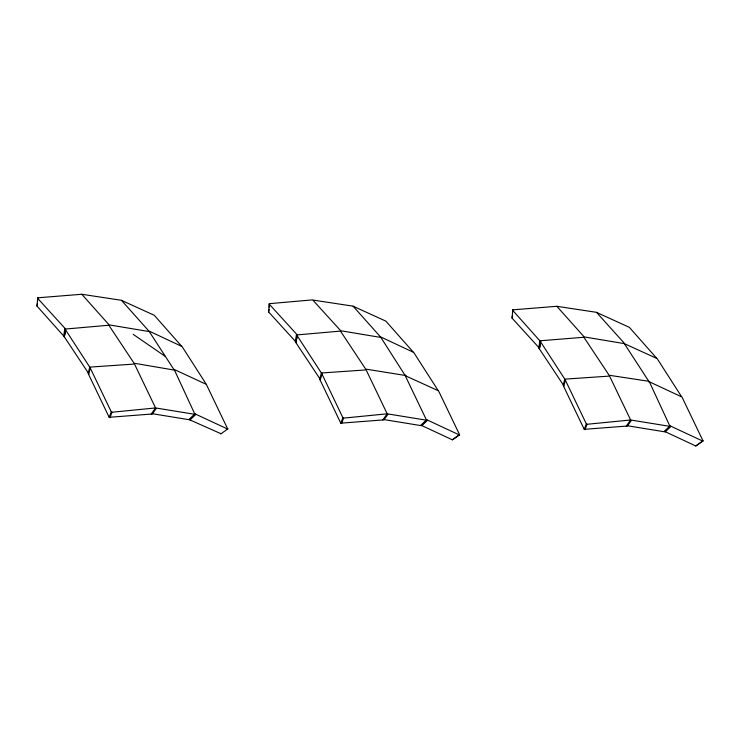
<?xml version="1.0" encoding="UTF-8"?>
<svg xmlns="http://www.w3.org/2000/svg" width="740" height="740" viewBox="0 0 740 740"><rect width="100%" height="100%" fill="white"/><g stroke="black" fill="none" stroke-linecap="round" stroke-linejoin="round"><path stroke-width="1.11" d="M174.15 370.065L134.051 363.22L108.845 325.23L65.583 329.032L64.51 336.293L63.705 336.025L37 306.092L37.74 297.804L81.788 294.27L109.094 324.869L149.267 331.585L173.706 369.242L206.34 384.365L182.077 346.551L148.74 330.91L121.425 300.292L81.788 294.27M37.389 303.474L37 306.092M37.537 301.208L37.74 297.804M269.12 304.029L297.23 334.896L296.13 342.157L268.629 311.966L269.369 303.668L312.613 299.876L340.724 330.743L380.897 337.459L405.113 375.421L365.68 369.094L340.474 331.095L297.203 334.896L295.852 342.592L320.522 379.75L320.216 380.24L340.798 423.178L382.839 419.95L387.187 413.817L366.143 369.917L321.364 372.988L296.925 335.331M269.018 309.339L268.629 311.966M269.157 307.072L269.369 303.668M540.505 342.102L539.571 348.327L512.062 318.126L512.802 309.838L556.85 306.305L584.156 336.904L624.329 343.619L648.767 381.276L609.113 375.254L583.906 337.264L539.858 340.798L512.561 310.199M512.45 315.508L512.062 318.126M512.663 312.104L512.802 309.838M65.305 329.457L89.743 367.114L134.513 364.052L155.557 407.944L151.219 414.076L109.168 417.305L88.587 374.375L88.902 373.876L64.232 336.719L65.583 329.032L37.499 298.164M65.583 329.032L64.232 336.719M297.203 334.896L295.852 342.592M539.293 348.753L540.644 341.066L539.293 348.753L563.963 385.919L563.649 386.41L584.23 429.339L626.28 426.111L630.619 419.987L609.575 376.087L564.805 379.148L540.366 341.492M63.705 336.025L64.796 328.764M295.334 341.899L296.425 334.628M538.766 348.059L539.858 340.798M88.125 373.543L89.743 367.114M90.511 367.456L88.587 374.375M319.754 379.417L321.364 372.988M322.141 373.321L320.216 380.24M563.186 385.577L564.805 379.148M565.573 379.49L563.649 386.41M109.168 417.305L111.268 411.838L90.225 367.947M109.909 417.712L112.008 412.236L155.557 407.944L194.935 414.335L174.316 369.769M340.798 423.178L342.888 417.712L321.845 373.811M341.538 423.576L343.628 418.109L387.187 413.817L426.564 420.209L405.095 375.421M584.23 429.339L586.33 423.872L565.286 379.981M584.97 429.746L587.07 424.27L630.619 419.987L669.996 426.379L649.378 381.812L681.984 397.019L703 440.855L695.804 445.998L664.492 431.374L670.218 425.916L702.824 441.123M151.219 414.076L151.524 413.586L189.172 419.719L195.194 413.965L227.763 429.089L206.312 384.356M382.839 419.95L383.154 419.45L420.801 425.583L426.564 420.209M626.28 426.111L626.586 425.62L664.233 431.753L670.255 426M195.156 413.882L189.431 419.339L190.032 419.969L220.918 433.696M405.761 375.911L438.543 390.85L459.568 434.695L452.371 439.828L421.051 425.213L426.786 419.756L459.392 434.963M452.371 439.828L459.568 434.695M695.804 445.998L703 440.855M420.801 425.583L426.823 419.83M437.969 390.239L413.706 352.425L380.369 336.774L353.054 306.157L313.418 300.135M624.347 343.647L657.139 358.586L681.401 396.4M152.209 414.104L156.242 408.462M383.838 419.969L387.871 414.335M627.27 426.138L631.303 420.496M556.85 306.305L596.486 312.326L624.477 343.434M121.48 300.348L154.262 315.286L181.411 345.987M353.1 306.212L385.882 321.151L413.04 351.851M596.542 312.382L629.324 327.321L656.473 358.021M190.032 419.969L195.758 414.511M421.661 425.833L427.387 420.375M665.094 432.003L670.819 426.545M220.742 433.954L227.939 428.821M586.33 423.872L587.07 424.27M342.888 417.712L343.628 418.109M111.268 411.838L112.008 412.236M133.181 334.332L165.473 356.55M648.527 381.59L649.211 382.108M648.749 381.257L649.387 381.812M405.317 375.088L405.955 375.652"/></g></svg>
